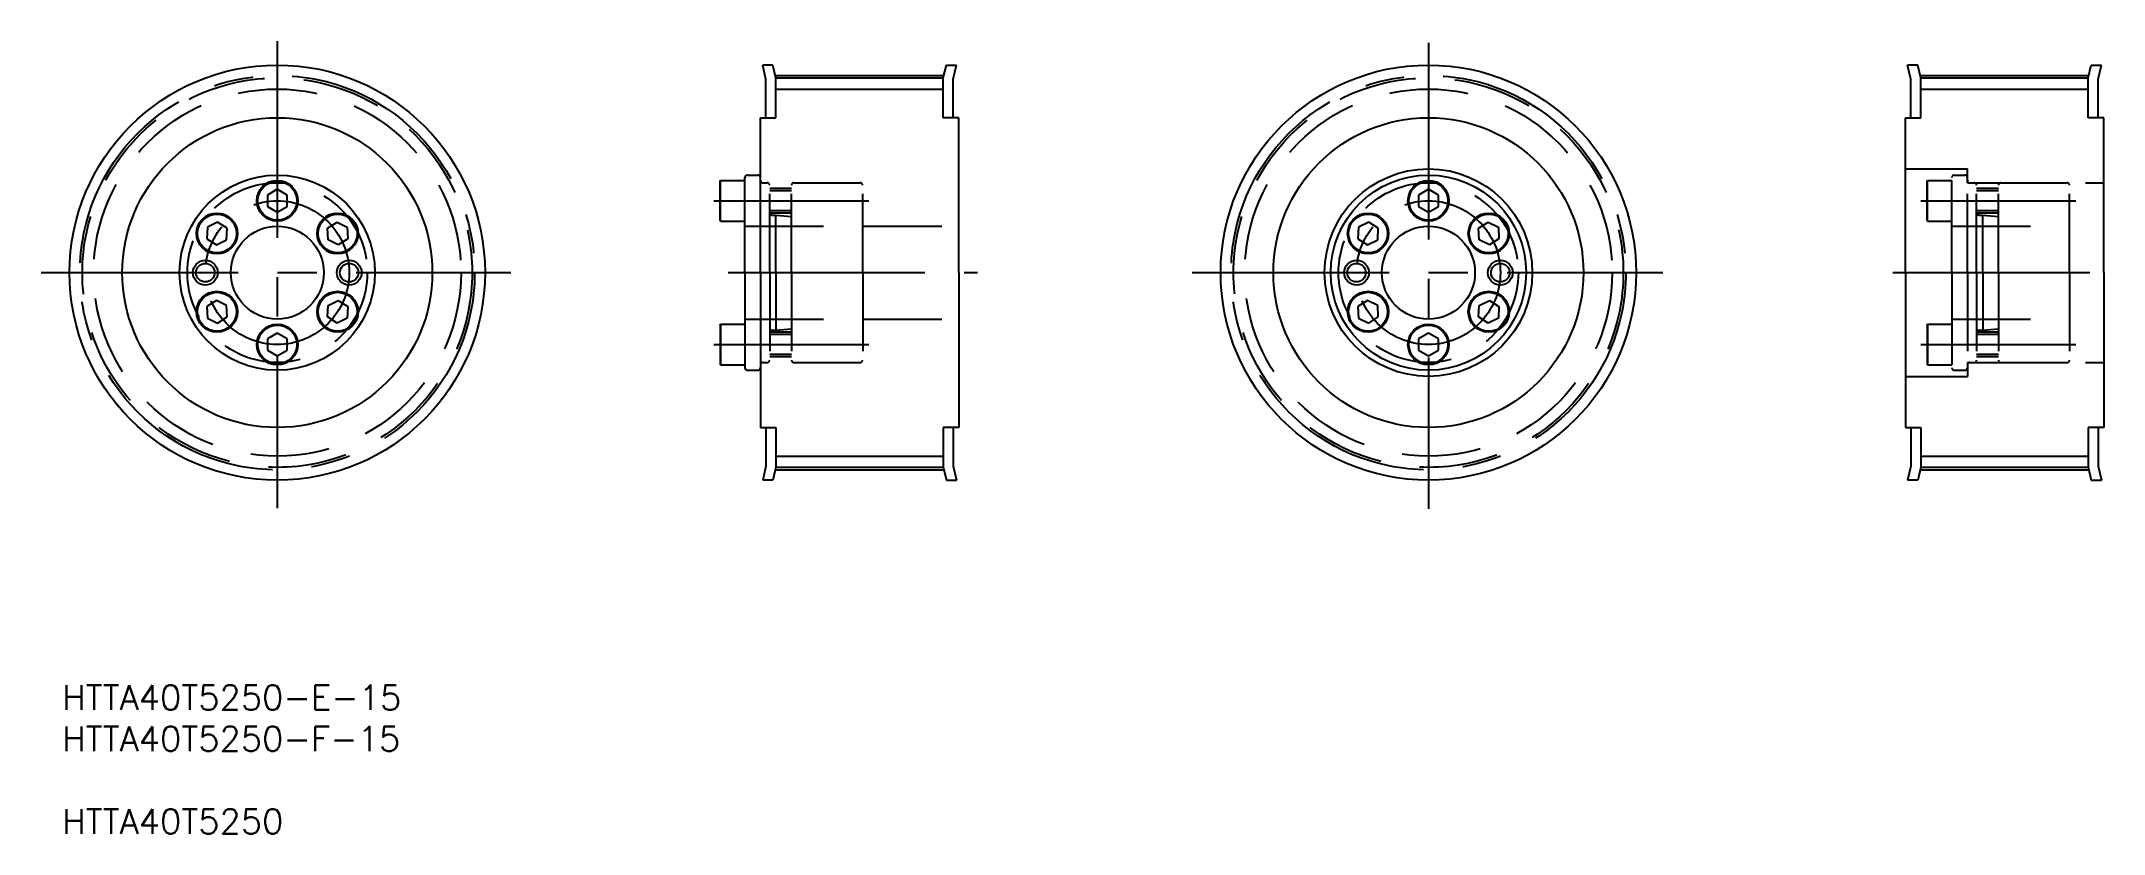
# Model space of a CAD drawing. Extents: x 12 to 344, y 12 to 139.
import ezdxf

# ---------------------------------------------------------------- set-up
doc = ezdxf.new("R2010")
doc.units = 0
doc.header["$PDMODE"] = 1
doc.linetypes.add('CENTER', pattern=[50.8, 31.75, -6.35, 6.35, -6.35])
doc.linetypes.add('DASHED', pattern=[19.05, 12.7, -6.35])
doc.layers.get('0').update_dxf_attribs({"linetype": 'CONTINUOUS'})
doc.layers.add('CENTER', color=1, linetype='CENTER')
doc.styles.add('MISUMI', font='txt.shx')

# ---------------------------------------------------------------- blocks, each defined once
blk = doc.blocks.new('*U6')
at = {"color": 7, "linetype": 'CONTINUOUS', "style": 'MISUMI'}
for s, p in [('HTTA40T5250-E-15', (15.05, 31.56)), ('HTTA40T5250-F-15', (15.05, 24.9)), ('HTTA40T5250', (15.05, 11.56))]:
    blk.add_text(s, height=4, dxfattribs=at).set_placement(p)

msp = doc.modelspace()

# ---------------------------------------------------------------- linework, layer by layer
at = {"color": 7, "linetype": 'CONTINUOUS'}
for p, q in [((128.54, 133.38), (128.01, 135.64)), ((129.65, 135.64), (128.01, 135.64)), ((128.54, 127.14), (128.54, 133.38)), ((130.14, 133.57), (129.65, 135.64)), ((130.14, 133.57), (157.14, 133.57)), ((130.14, 127.14), (130.14, 133.57)), ((157.14, 133.57), (157.63, 135.64)), ((157.14, 127.14), (157.14, 133.57)), ((157.63, 135.64), (159.27, 135.64)), ((158.74, 133.38), (159.27, 135.64)), ((158.74, 127.14), (158.74, 133.38)), ((313.19, 133.38), (312.66, 135.64)), ((314.3, 135.64), (312.66, 135.64)), ((313.19, 127.14), (313.19, 133.38)), ((314.79, 133.57), (314.3, 135.64)), ((314.79, 133.57), (341.79, 133.57)), ((314.79, 127.14), (314.79, 133.57)), ((341.79, 133.57), (342.27, 135.64)), ((341.79, 127.14), (341.79, 133.57)), ((342.27, 135.64), (343.92, 135.64)), ((343.39, 133.38), (343.92, 135.64)), ((343.39, 127.14), (343.39, 133.38)), ((127.64, 102.14), (127.64, 127.14)), ((127.64, 127.14), (130.14, 127.14)), ((159.64, 127.14), (157.14, 127.14)), ((159.64, 102.14), (159.64, 127.14)), ((312.29, 102.14), (312.29, 127.14)), ((312.29, 127.14), (314.79, 127.14)), ((344.29, 127.14), (341.79, 127.14)), ((344.29, 102.14), (344.29, 127.14)), ((121.14, 116.88), (121.23, 117.04)), ((121.14, 110.61), (121.14, 116.88)), ((121.23, 110.44), (121.23, 117.04)), ((121.23, 117.04), (125.14, 117.04)), ((125.14, 102.14), (125.14, 117.49)), ((125.14, 110.44), (125.14, 117.04)), ((125.54, 117.89), (127.24, 117.89)), ((127.64, 102.14), (127.64, 117.49)), ((49.73, 115.59), (48.13, 114.67)), ((48.13, 114.67), (48.13, 112.82)), ((51.33, 114.67), (49.73, 115.59)), ((50.53, 115.13), (50.53, 115.13)), ((50.93, 114.9), (50.93, 114.9)), ((51.33, 112.82), (51.33, 114.67)), ((125.14, 111.74), (125.14, 115.74)), ((235.38, 115.59), (233.78, 114.67)), ((233.78, 114.67), (233.78, 112.82)), ((236.98, 114.67), (235.38, 115.59)), ((236.18, 115.13), (236.18, 115.13)), ((236.58, 114.9), (236.58, 114.9)), ((236.98, 112.82), (236.98, 114.67)), ((40.1, 110.31), (38.45, 109.47)), ((41.65, 109.3), (40.1, 110.31)), ((48.13, 112.82), (49.73, 111.9)), ((49.73, 111.9), (51.33, 112.82)), ((57.81, 109.3), (59.36, 110.31)), ((59.36, 110.31), (61.01, 109.47)), ((121.14, 110.61), (121.23, 110.44)), ((121.23, 110.44), (125.14, 110.44)), ((225.75, 110.31), (224.1, 109.47)), ((227.29, 109.3), (225.75, 110.31)), ((233.78, 112.82), (235.38, 111.9)), ((235.38, 111.9), (236.98, 112.82)), ((243.46, 109.3), (245.01, 110.31)), ((245.01, 110.31), (246.66, 109.47)), ((38.45, 109.47), (38.35, 107.62)), ((38.35, 107.62), (39.9, 106.62)), ((39.9, 106.62), (41.55, 107.46)), ((41.55, 107.46), (41.65, 109.3)), ((57.91, 107.46), (57.81, 109.3)), ((59.55, 106.62), (57.91, 107.46)), ((61.1, 107.62), (59.55, 106.62)), ((61.01, 109.47), (61.1, 107.62)), ((224.1, 109.47), (224, 107.62)), ((224, 107.62), (225.55, 106.62)), ((225.55, 106.62), (227.2, 107.46)), ((227.2, 107.46), (227.29, 109.3)), ((243.56, 107.46), (243.46, 109.3)), ((245.2, 106.62), (243.56, 107.46)), ((246.75, 107.62), (245.2, 106.62)), ((246.66, 109.47), (246.75, 107.62)), ((125.14, 102.14), (125.14, 86.79)), ((127.64, 102.14), (127.64, 77.14)), ((159.64, 102.14), (159.64, 77.14)), ((312.29, 102.14), (312.29, 77.14)), ((344.29, 102.14), (344.29, 77.14)), ((39.9, 97.67), (38.35, 96.67)), ((38.35, 96.67), (38.45, 94.82)), ((41.55, 96.83), (39.9, 97.67)), ((41.65, 94.99), (41.55, 96.83)), ((57.81, 94.99), (57.91, 96.83)), ((57.91, 96.83), (59.55, 97.67)), ((59.55, 97.67), (61.1, 96.67)), ((61.1, 96.67), (61.01, 94.82)), ((225.55, 97.67), (224, 96.67)), ((224, 96.67), (224.1, 94.82)), ((227.2, 96.83), (225.55, 97.67)), ((227.29, 94.99), (227.2, 96.83)), ((243.46, 94.99), (243.56, 96.83)), ((243.56, 96.83), (245.2, 97.67)), ((245.2, 97.67), (246.75, 96.67)), ((246.75, 96.67), (246.66, 94.82)), ((38.45, 94.82), (40.1, 93.98)), ((40.1, 93.98), (41.65, 94.99)), ((59.36, 93.98), (57.81, 94.99)), ((61.01, 94.82), (59.36, 93.98)), ((121.14, 93.68), (121.23, 93.84)), ((121.14, 93.68), (121.14, 87.41)), ((121.23, 93.84), (125.14, 93.84)), ((121.23, 93.84), (121.23, 87.24)), ((125.14, 93.84), (125.14, 87.24)), ((224.1, 94.82), (225.75, 93.98)), ((225.75, 93.98), (227.29, 94.99)), ((245.01, 93.98), (243.46, 94.99)), ((246.66, 94.82), (245.01, 93.98)), ((49.73, 92.39), (48.13, 91.47)), ((48.13, 91.47), (48.13, 89.62)), ((51.33, 91.47), (49.73, 92.39)), ((51.33, 89.62), (51.33, 91.47)), ((125.14, 92.54), (125.14, 88.54)), ((235.38, 92.39), (233.78, 91.47)), ((233.78, 91.47), (233.78, 89.62)), ((236.98, 91.47), (235.38, 92.39)), ((236.98, 89.62), (236.98, 91.47)), ((48.13, 89.62), (49.73, 88.7)), ((49.73, 88.7), (51.33, 89.62)), ((121.14, 87.41), (121.23, 87.24)), ((121.23, 87.24), (125.14, 87.24)), ((233.78, 89.62), (235.38, 88.7)), ((235.38, 88.7), (236.98, 89.62)), ((125.54, 86.39), (127.24, 86.39)), ((127.64, 77.14), (130.14, 77.14)), ((128.54, 77.14), (128.54, 70.9)), ((130.14, 77.14), (130.14, 70.72)), ((157.14, 77.14), (157.14, 70.72)), ((159.64, 77.14), (157.14, 77.14)), ((158.74, 77.14), (158.74, 70.9)), ((312.29, 77.14), (314.79, 77.14)), ((313.19, 77.14), (313.19, 70.9)), ((314.79, 77.14), (314.79, 70.72)), ((341.79, 77.14), (341.79, 70.72)), ((344.29, 77.14), (341.79, 77.14)), ((343.39, 77.14), (343.39, 70.9)), ((128.54, 70.9), (128.01, 68.64)), ((130.14, 70.72), (129.65, 68.64)), ((130.14, 70.72), (157.14, 70.72)), ((157.14, 70.72), (157.63, 68.64)), ((158.74, 70.9), (159.27, 68.64)), ((313.19, 70.9), (312.66, 68.64)), ((314.79, 70.72), (314.3, 68.64)), ((314.79, 70.72), (341.79, 70.72)), ((341.79, 70.72), (342.27, 68.64)), ((343.39, 70.9), (343.92, 68.64)), ((129.65, 68.64), (128.01, 68.64)), ((157.63, 68.64), (159.27, 68.64)), ((314.3, 68.64), (312.66, 68.64)), ((342.27, 68.64), (343.92, 68.64))]:
    msp.add_line(p, q, dxfattribs=at)
at = {"color": 3, "linetype": 'CONTINUOUS'}
for p, q in [((130.14, 131.77), (157.14, 131.77)), ((314.79, 131.77), (341.79, 131.77)), ((130.14, 72.52), (157.14, 72.52)), ((314.79, 72.52), (341.79, 72.52))]:
    msp.add_line(p, q, dxfattribs=at)
at = {"color": 3, "linetype": 'DASHED'}
for p, q in [((128.05, 116.64), (128.74, 116.64)), ((133.04, 116.64), (143.74, 116.64)), ((312.29, 118.89), (322.29, 118.89)), ((315.79, 116.88), (315.88, 117.04)), ((315.79, 110.61), (315.79, 116.88)), ((315.88, 110.44), (315.88, 117.04)), ((315.88, 117.04), (319.79, 117.04)), ((319.79, 102.14), (319.79, 117.49)), ((319.79, 110.44), (319.79, 117.04)), ((320.19, 117.89), (321.89, 117.89)), ((322.29, 116.64), (322.29, 118.89)), ((322.29, 102.14), (322.29, 117.49)), ((322.29, 116.64), (344.29, 116.64)), ((322.7, 116.64), (323.39, 116.64)), ((327.69, 116.64), (338.39, 116.64)), ((129.14, 102.14), (129.14, 116.24)), ((132.64, 115.74), (129.14, 115.74)), ((132.64, 115.34), (129.14, 115.34)), ((132.64, 102.14), (132.64, 116.24)), ((144.14, 102.14), (144.14, 116.24)), ((319.79, 111.74), (319.79, 115.74)), ((323.79, 102.14), (323.79, 116.24)), ((327.29, 115.74), (323.79, 115.74)), ((327.29, 115.34), (323.79, 115.34)), ((327.29, 102.14), (327.29, 116.24)), ((338.79, 102.14), (338.79, 116.24)), ((132.64, 112.14), (129.14, 112.14)), ((132.64, 111.74), (129.15, 111.74)), ((129.55, 111.44), (130.14, 111.44)), ((130.14, 111.44), (132.64, 111.19)), ((130.14, 102.14), (130.14, 111.44)), ((315.79, 110.61), (315.88, 110.44)), ((315.88, 110.44), (319.79, 110.44)), ((327.29, 112.14), (323.79, 112.14)), ((327.29, 111.74), (323.8, 111.74)), ((324.2, 111.44), (324.79, 111.44)), ((324.79, 111.44), (327.29, 111.19)), ((324.79, 102.14), (324.79, 111.44)), ((125.14, 109.64), (159.64, 109.64)), ((319.79, 109.64), (338.79, 109.64)), ((127.64, 102.14), (127.64, 86.79)), ((129.14, 102.14), (129.14, 88.04)), ((130.14, 102.14), (130.14, 92.84)), ((132.64, 102.14), (132.64, 88.04)), ((144.14, 102.14), (144.14, 88.04)), ((319.79, 102.14), (319.79, 86.79)), ((322.29, 102.14), (322.29, 86.79)), ((323.79, 102.14), (323.79, 88.04)), ((324.79, 102.14), (324.79, 92.84)), ((327.29, 102.14), (327.29, 88.04)), ((338.79, 102.14), (338.79, 88.04)), ((125.14, 94.64), (159.64, 94.64)), ((315.79, 93.68), (315.88, 93.84)), ((315.79, 93.68), (315.79, 87.41)), ((315.88, 93.84), (319.79, 93.84)), ((315.88, 93.84), (315.88, 87.24)), ((319.79, 94.64), (338.79, 94.64)), ((319.79, 93.84), (319.79, 87.24)), ((132.64, 92.14), (129.14, 92.14)), ((132.64, 92.54), (129.15, 92.54)), ((129.55, 92.84), (130.14, 92.84)), ((130.14, 92.84), (132.64, 93.09)), ((319.79, 92.54), (319.79, 88.54)), ((327.29, 92.14), (323.79, 92.14)), ((327.29, 92.54), (323.8, 92.54)), ((324.2, 92.84), (324.79, 92.84)), ((324.79, 92.84), (327.29, 93.09)), ((128.05, 87.64), (128.74, 87.64)), ((132.64, 88.94), (129.14, 88.94)), ((132.64, 88.54), (129.14, 88.54)), ((133.04, 87.64), (143.74, 87.64)), ((315.79, 87.41), (315.88, 87.24)), ((315.88, 87.24), (319.79, 87.24)), ((322.29, 87.64), (322.29, 85.39)), ((322.29, 87.64), (344.29, 87.64)), ((322.7, 87.64), (323.39, 87.64)), ((327.29, 88.94), (323.79, 88.94)), ((327.29, 88.54), (323.79, 88.54)), ((327.69, 87.64), (338.39, 87.64)), ((312.29, 85.39), (322.29, 85.39)), ((320.19, 86.39), (321.89, 86.39))]:
    msp.add_line(p, q, dxfattribs=at)
at = {"color": 7, "linetype": 'CONTINUOUS'}
for centre, radius in [((49.73, 102.14), 33.5), ((235.38, 102.14), 33.5), ((49.73, 102.14), 25), ((235.38, 102.14), 25), ((49.73, 102.14), 15.75), ((49.73, 113.74), 3.3), ((49.73, 113.74), 3.14), ((235.38, 102.14), 16.75), ((235.38, 102.14), 15.75), ((235.38, 113.74), 3.3), ((235.38, 113.74), 3.14), ((40, 108.46), 3.3), ((40, 108.46), 3.14), ((59.46, 108.46), 3.3), ((59.46, 108.46), 3.14), ((225.65, 108.46), 3.3), ((225.65, 108.46), 3.14), ((245.11, 108.46), 3.3), ((245.11, 108.46), 3.14), ((49.73, 102.14), 7.5), ((235.38, 102.14), 7.5), ((38.13, 102.14), 1.5), ((61.33, 102.14), 1.5), ((223.78, 102.14), 1.5), ((246.98, 102.14), 1.5), ((40, 95.83), 3.3), ((40, 95.83), 3.14), ((59.46, 95.83), 3.3), ((59.46, 95.83), 3.14), ((225.65, 95.83), 3.3), ((225.65, 95.83), 3.14), ((245.11, 95.83), 3.3), ((245.11, 95.83), 3.14), ((49.73, 90.54), 3.3), ((49.73, 90.54), 3.14), ((235.38, 90.54), 3.3), ((235.38, 90.54), 3.14)]:
    msp.add_circle(centre, radius, dxfattribs=at)
at = {"color": 3, "linetype": 'DASHED'}
for centre, radius in [((49.73, 102.14), 31.43), ((235.38, 102.14), 31.43), ((49.73, 102.14), 29.63), ((235.38, 102.14), 29.63), ((49.73, 102.14), 14.5), ((235.38, 102.14), 14.5)]:
    msp.add_circle(centre, radius, dxfattribs=at)
at = {"color": 3}
for centre in [(38.13, 102.14), (61.33, 102.14), (223.78, 102.14), (246.98, 102.14)]:
    msp.add_circle(centre, 2, dxfattribs=at)
at = {"color": 7, "linetype": 'CONTINUOUS'}
for centre, start, end in [((125.54, 117.49), 90, 180), ((127.24, 117.49), 0, 90), ((125.54, 86.79), 180, 270), ((127.24, 86.79), 270, 0)]:
    msp.add_arc(centre, 0.4, start, end, dxfattribs=at)
at = {"color": 3, "linetype": 'DASHED'}
for centre, radius, start, end in [((128.05, 117.05), 0.41, 180, 270), ((128.74, 116.24), 0.4, 0, 90), ((133.04, 116.24), 0.4, 90, 180), ((143.74, 116.24), 0.4, 0, 90), ((320.19, 117.49), 0.4, 90, 180), ((321.89, 117.49), 0.4, 0, 90), ((322.7, 117.05), 0.41, 180, 270), ((323.39, 116.24), 0.4, 0, 90), ((327.69, 116.24), 0.4, 90, 180), ((338.39, 116.24), 0.4, 0, 90), ((129.55, 111.85), 0.41, 180, 270), ((324.2, 111.85), 0.41, 180, 270), ((129.55, 92.43), 0.41, 90, 180), ((324.2, 92.43), 0.41, 90, 180), ((128.05, 87.23), 0.41, 90, 180), ((128.74, 88.04), 0.4, 270, 0), ((133.04, 88.04), 0.4, 180, 270), ((143.74, 88.04), 0.4, 270, 0), ((320.19, 86.79), 0.4, 180, 270), ((321.89, 86.79), 0.4, 270, 0), ((322.7, 87.23), 0.41, 90, 180), ((323.39, 88.04), 0.4, 270, 0), ((327.69, 88.04), 0.4, 180, 270), ((338.39, 88.04), 0.4, 270, 0)]:
    msp.add_arc(centre, radius, start, end, dxfattribs=at)
at = {"color": 7, "linetype": 'CONTINUOUS'}
for p in [(199.34, 126.85), (197.34, 124.35), (200.64, 121.65), (201.14, 121.65), (197.34, 110.35), (200.64, 113.05), (201.14, 113.05), (197.34, 106.6), (199.34, 107.85)]:
    msp.add_point(p, dxfattribs=at)
at = {"layer": 'CENTER', "color": 1, "linetype": 'CENTER'}
for p, q in [((49.73, 139.5), (49.73, 64.12)), ((235.38, 139.22), (235.38, 64)), ((130.04, 133.97), (157.23, 133.97)), ((314.69, 133.97), (341.88, 133.97)), ((120.14, 113.74), (145.14, 113.74)), ((314.79, 113.74), (339.79, 113.74)), ((11.66, 102.14), (87.39, 102.14)), ((122.43, 102.14), (162.64, 102.14)), ((197.29, 102.14), (273.16, 102.14)), ((310.29, 102.14), (343.29, 102.14)), ((120.14, 90.54), (145.14, 90.54)), ((314.79, 90.54), (339.79, 90.54)), ((130.04, 70.31), (157.23, 70.31)), ((314.69, 70.31), (341.88, 70.31))]:
    msp.add_line(p, q, dxfattribs=at)
for centre, radius in [((49.73, 102.14), 31.83), ((235.38, 102.14), 31.83), ((49.73, 102.14), 11.6), ((235.38, 102.14), 11.6)]:
    msp.add_circle(centre, radius, dxfattribs=at)

# ---------------------------------------------------------------- block references
at = {"color": 7, "linetype": 'CONTINUOUS'}
msp.add_blockref('*U6', (0, 0), dxfattribs=at)

doc.saveas('drawing.dxf')
